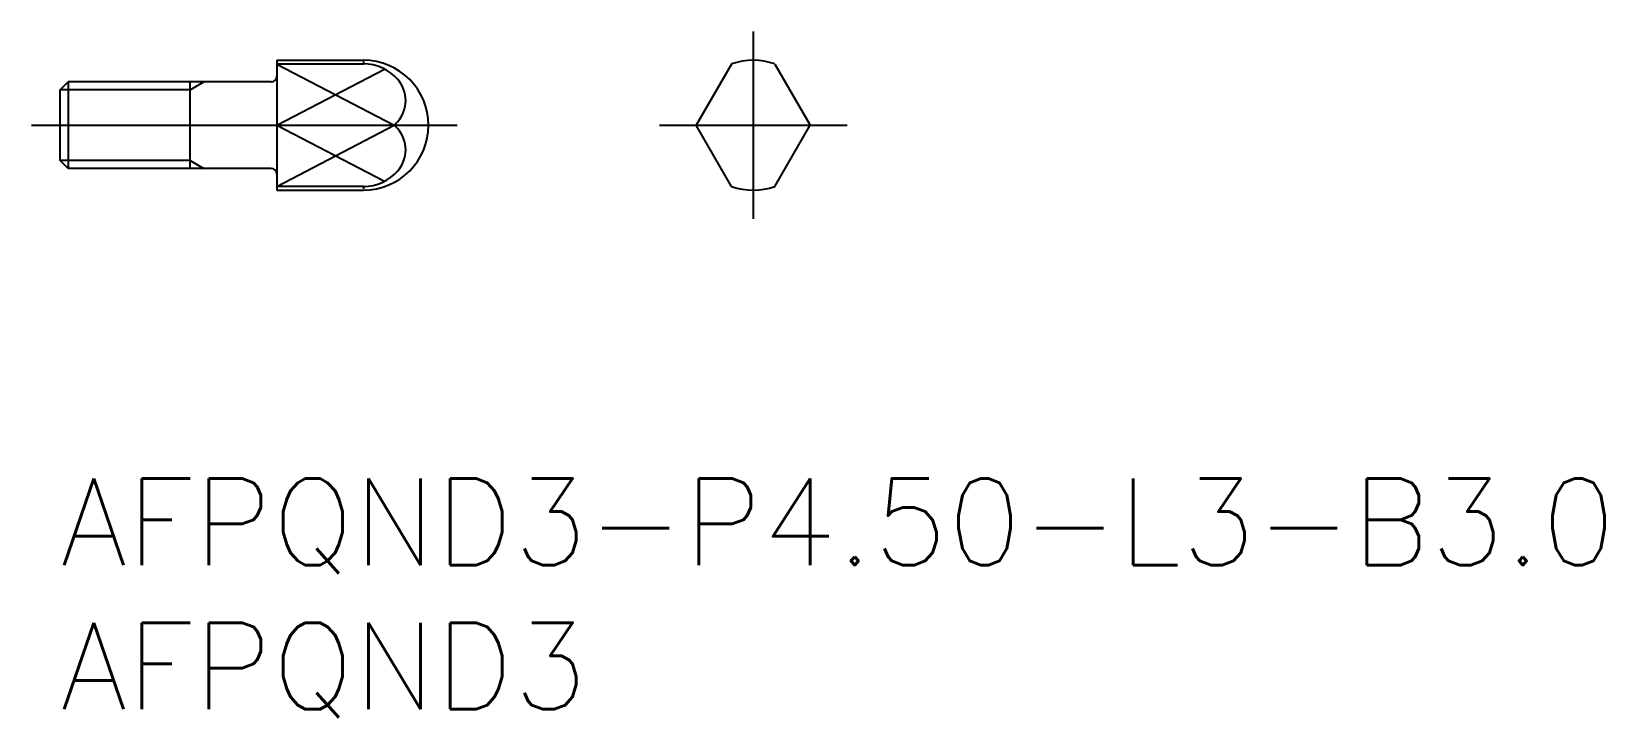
# Model space of a CAD drawing. Extents: x -1 to 53.5, y -8.3 to 15.5.
import ezdxf

# ---------------------------------------------------------------- set-up
doc = ezdxf.new("R2010")
doc.units = 0
doc.header["$LTSCALE"] = 0.5
doc.linetypes.add('CENTER', pattern=[50.8, 31.75, -6.35, 6.35, -6.35])
for name, color, linetype in [('MSM_CENTER', 1, 'CENTER'), ('MSM_CONTINUOUS', 7, 'CONTINUOUS'), ('MSM_NARROW', 5, 'CONTINUOUS'), ('MSM_PART_NUMBER', 7, 'CONTINUOUS')]:
    doc.layers.add(name, color=color, linetype=linetype)
doc.styles.get("Standard").update_dxf_attribs({"font": 'txt.shx', "height": 3, "bigfont": 'bigfont.shx'})

# ---------------------------------------------------------------- blocks, each defined once
blk = doc.blocks.new('*U13')
at = {"layer": 'MSM_PART_NUMBER'}
blk.add_text('AFPQND3-P4.50-L3-B3.0', height=3, dxfattribs=at).set_placement((0, -3))
blk = doc.blocks.new('*U14')
at = {"layer": 'MSM_PART_NUMBER'}
blk.add_text('AFPQND3', height=3, dxfattribs=at).set_placement((0, -8))

msp = doc.modelspace()

# ---------------------------------------------------------------- linework, layer by layer
at = {"layer": 'MSM_CENTER'}
for p, q in [((24, 15.5), (24, 9)), ((-1, 12.25), (13.75, 12.25)), ((20.75, 12.25), (27.25, 12.25))]:
    msp.add_line(p, q, dxfattribs=at)
at = {"layer": 'MSM_CONTINUOUS'}
for p, q in [((7.5, 14.5), (7.5, 10)), ((7.5, 14.5), (10.5, 14.5)), ((10.5, 14.371), (7.5, 14.371)), ((23.25, 14.371), (22.025, 12.25)), ((24.75, 14.371), (25.975, 12.25)), ((0, 13.479), (0.27, 13.75)), ((0.27, 13.75), (0.27, 10.75)), ((7.3, 13.75), (0.27, 13.75)), ((4.5, 10.75), (4.5, 13.75)), ((0, 11.02), (0, 13.479)), ((7.5, 12.25), (11.564, 12.25)), ((23.25, 10.129), (22.025, 12.25)), ((24.75, 10.129), (25.975, 12.25)), ((0.27, 10.75), (0, 11.02)), ((7.3, 10.75), (0.27, 10.75)), ((10.5, 10.129), (7.5, 10.129)), ((7.5, 10), (10.5, 10))]:
    msp.add_line(p, q, dxfattribs=at)
for centre, radius, start, end in [((10.5, 12.25), 2.25, 270, 90), ((10.5, 12.789), 1.583, 41.7335, 90), ((24, 12.25), 2.25, 70.5288, 109.4712), ((7.3, 13.95), 0.2, 270, 0), ((10.855, 13.105), 1.107, 318.2665, 41.7335), ((10.5, 13.422), 1.583, 312.2479, 318.2665), ((10.5, 11.078), 1.583, 41.7335, 47.7521), ((10.855, 11.395), 1.107, 318.2665, 41.7335), ((7.3, 10.55), 0.2, 0, 90), ((10.5, 11.711), 1.583, 270, 318.2665), ((24, 12.25), 2.25, 250.5288, 289.4712)]:
    msp.add_arc(centre, radius, start, end, dxfattribs=at)
at = {"layer": 'MSM_NARROW'}
for p, q in [((7.5, 14.371), (11.564, 12.25)), ((7.5, 12.25), (11.226, 14.195)), ((10.5, 14.459), (10.5, 14.401)), ((4.5, 13.479), (4.969, 13.75)), ((4.5, 13.479), (0, 13.479)), ((7.5, 10.129), (11.564, 12.25)), ((7.5, 12.25), (11.226, 10.305)), ((4.5, 11.02), (0, 11.02)), ((4.5, 11.02), (4.969, 10.75)), ((10.5, 10.099), (10.5, 10.041))]:
    msp.add_line(p, q, dxfattribs=at)

# ---------------------------------------------------------------- block references
at = {"layer": 'MSM_CONTINUOUS'}
for name in ['*U13', '*U14']:
    msp.add_blockref(name, (0, 0), dxfattribs=at)

doc.saveas('drawing.dxf')
